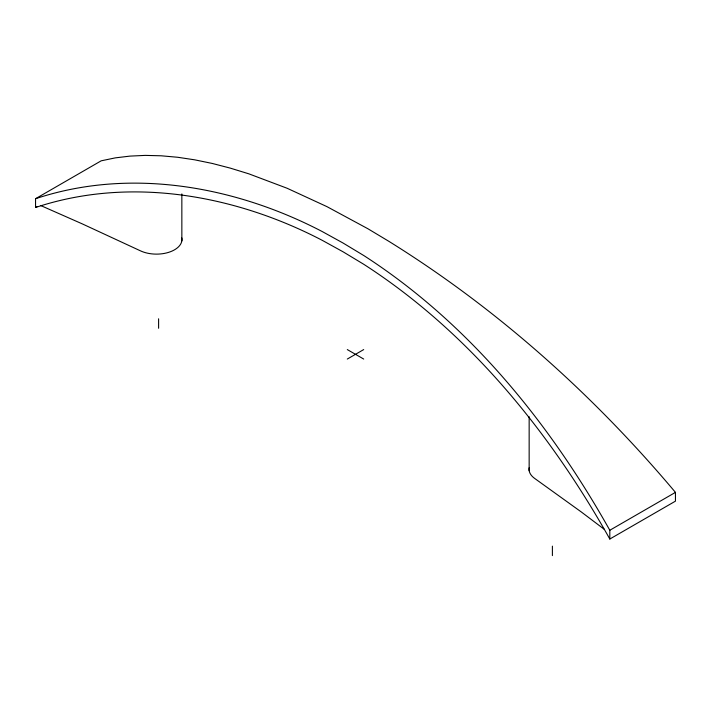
<?xml version="1.0" encoding="UTF-8"?>
<svg xmlns="http://www.w3.org/2000/svg" width="711" height="711" viewBox="0 0 711 711"><rect width="100%" height="100%" fill="white"/><g stroke="black" fill="none" stroke-linecap="round" stroke-linejoin="round"><path stroke-width="1.07" d="M35.55 198.716L101.184 160.819L115.333 157.869L129.971 156.109L145.311 155.389L161.184 155.798L177.661 157.264L194.672 159.824L212.225 163.441L230.266 168.116L248.788 173.813L287.111 188.255L326.918 206.625L367.898 228.746L388.65 241.198C497.105 308.538 593.392 394.774 675.45 492.376L675.45 501.148L609.816 539.036C549.265 431.177 468.567 331.859 363.801 264.314L343.102 251.827L322.35 240.389C235.359 194.965 130.344 175.964 35.55 207.488L35.55 198.716C130.344 167.192 235.359 186.193 322.35 231.617L343.102 243.055L363.801 255.551C468.567 323.087 549.265 422.405 609.816 530.264L609.816 539.036M35.55 207.488L37.203 206.528M347.297 359.055L363.703 349.581M609.816 530.264L675.45 492.376M40.705 205.541L82.289 223.885L140.289 250.761A25.463 14.7 0 0 0 168.498 252.396A25.463 14.7 0 0 0 181.847 237.963M347.297 349.581L363.703 359.055M604.288 529.331L581.42 512.053L534.859 478.565A25.463 14.7 0 0 1 529.144 467.785M552.394 546.146L552.394 555.611M529.153 416.717L529.153 470.673M181.847 193.916L181.856 240.851M158.606 318.795L158.606 328.269"/></g></svg>
